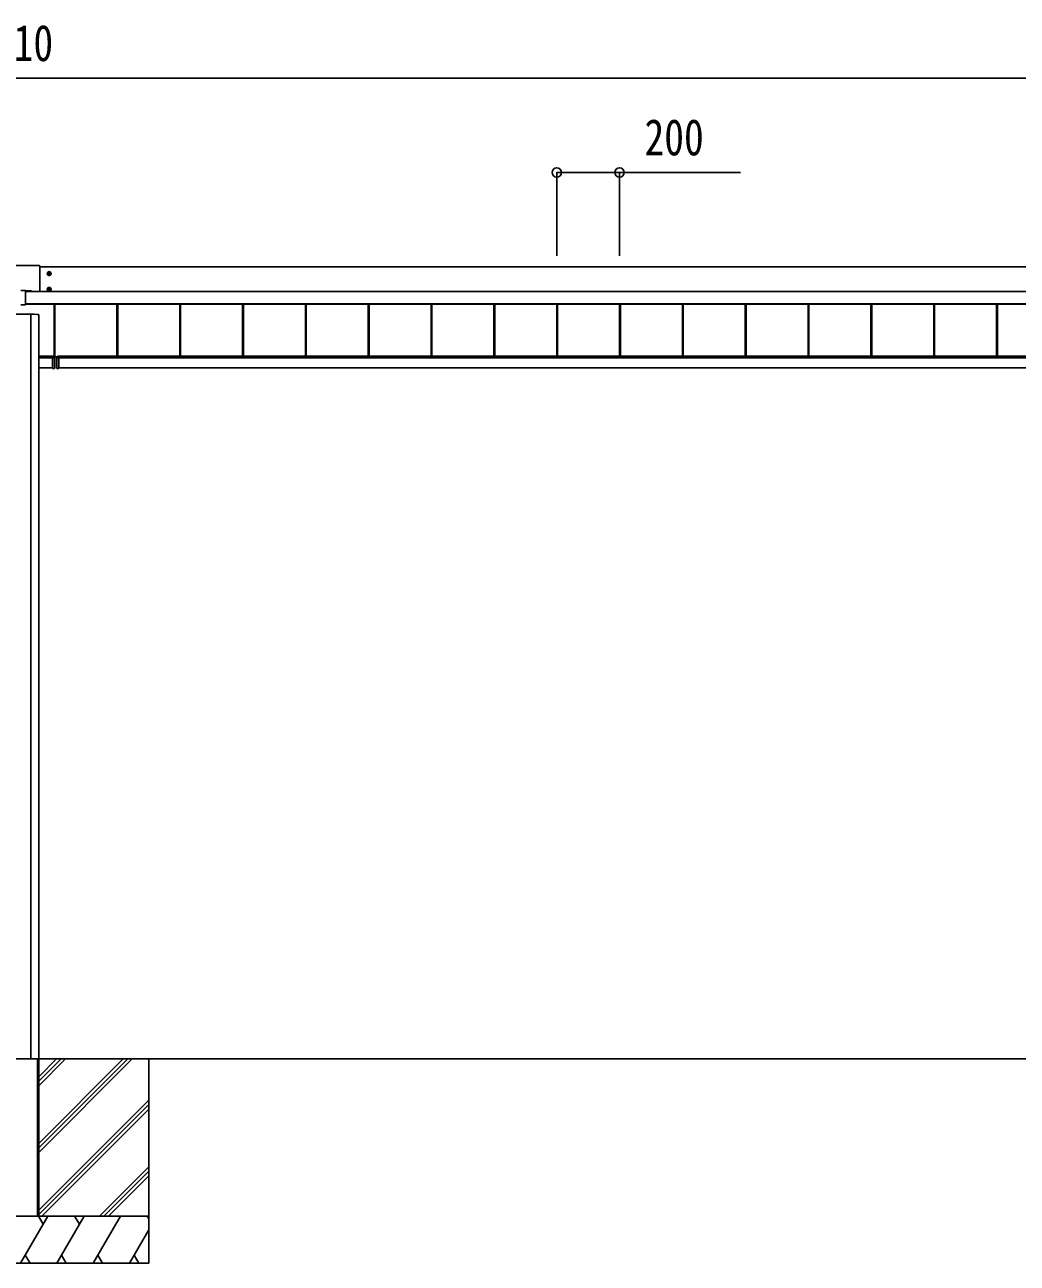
# Model space of a CAD drawing. Units: millimetres, scale not verified. Extents: x -14718 to 14718, y -10396 to 10396.
# Drawn here: x -6352 to -3193, y -7986 to -4045 of the extents above; entities that cross this region are included whole.
import ezdxf
from ezdxf.enums import TextEntityAlignment as Align

# ---------------------------------------------------------------- set-up
doc = ezdxf.new("R2010")
doc.units = ezdxf.units.MM
doc.header["$LTSCALE"] = 50
doc.layers.add('0-4_YKK_A1', color=4, linetype='Continuous')
doc.layers.add('0-5_YKK_D', color=6, linetype='Continuous')
doc.styles.add('ＭＳ ゴシック', font='')
doc.styles.get('ＭＳ ゴシック').set_extended_font_data('MS Gothic')

msp = doc.modelspace()

# ---------------------------------------------------------------- linework, layer by layer
at = {"layer": '0-4_YKK_A1'}
for p, q in [((-6305.43, -4810.95), (-6409.43, -4810.95)), ((-6304.43, -4811.95), (-6304.43, -4893.61)), ((-610.43, -4815.17), (-6304.43, -4815.17)), ((-6281.68, -4836.91), (-6267.18, -4836.91)), ((-6276.71, -4836.15), (-6277.43, -4836.15)), ((-6274.43, -4844.16), (-6274.43, -4829.66)), ((-6272.15, -4837.67), (-6271.43, -4837.67)), ((-6281.68, -4886.88), (-6267.18, -4886.88)), ((-6276.71, -4886.12), (-6277.43, -4886.12)), ((-6274.43, -4894.13), (-6274.43, -4879.63)), ((-6364.93, -4891.11), (-6349.93, -4891.11)), ((-6349.93, -4891.11), (-6349.93, -4936.25)), ((-6349.93, -4891.28), (-6330.93, -4891.28)), ((-6349.93, -4893.28), (-6330.93, -4893.28)), ((-458.93, -4893.61), (-6349.93, -4893.61)), ((-458.93, -4894.09), (-6349.93, -4894.09)), ((-6330.93, -4893.61), (-6330.93, -4891.28)), ((-6272.15, -4887.64), (-6271.43, -4887.64)), ((-6349.93, -4936.25), (-6364.93, -4936.25)), ((-458.93, -4933.06), (-6349.93, -4933.06)), ((-458.93, -4933.58), (-6349.93, -4933.58)), ((-6349.93, -4933.72), (-458.93, -4933.72)), ((-458.93, -4933.72), (-6349.93, -4933.72)), ((-6332.62, -4965.92), (-6332.62, -7336.3)), ((-6258.93, -4933.72), (-6258.93, -5101.51)), ((-6258.53, -4933.72), (-6258.53, -5101.51)), ((-6255.93, -4933.72), (-6255.93, -5101.51)), ((-6058.93, -4933.72), (-6058.93, -5099.95)), ((-6056.33, -4933.72), (-6056.33, -5099.95)), ((-6055.93, -4933.72), (-6055.93, -5099.95)), ((-5858.93, -4933.72), (-5858.93, -5099.95)), ((-5856.33, -4933.72), (-5856.33, -5099.95)), ((-5855.93, -4933.72), (-5855.93, -5099.95)), ((-5658.93, -4933.72), (-5658.93, -5099.95)), ((-5656.33, -4933.72), (-5656.33, -5099.95)), ((-5655.93, -4933.72), (-5655.93, -5099.95)), ((-5458.93, -4933.72), (-5458.93, -5099.95)), ((-5456.33, -4933.72), (-5456.33, -5099.95)), ((-5455.93, -4933.72), (-5455.93, -5099.95)), ((-5258.93, -4933.72), (-5258.93, -5099.95)), ((-5256.33, -4933.72), (-5256.33, -5099.95)), ((-5255.93, -4933.72), (-5255.93, -5099.95)), ((-5058.93, -4933.72), (-5058.93, -5099.95)), ((-5056.33, -4933.72), (-5056.33, -5099.95)), ((-5055.93, -4933.72), (-5055.93, -5099.95)), ((-4858.93, -4933.72), (-4858.93, -5099.95)), ((-4856.33, -4933.72), (-4856.33, -5099.95)), ((-4855.93, -4933.72), (-4855.93, -5099.95)), ((-4658.93, -4933.72), (-4658.93, -5099.95)), ((-4656.33, -4933.72), (-4656.33, -5099.95)), ((-4655.93, -4933.72), (-4655.93, -5099.95)), ((-4458.93, -4933.72), (-4458.93, -5099.95)), ((-4456.33, -4933.72), (-4456.33, -5099.95)), ((-4455.93, -4933.72), (-4455.93, -5099.95)), ((-4258.93, -4933.72), (-4258.93, -5099.95)), ((-4256.33, -4933.72), (-4256.33, -5099.95)), ((-4255.93, -4933.72), (-4255.93, -5099.95)), ((-4058.93, -4933.72), (-4058.93, -5099.95)), ((-4056.33, -4933.72), (-4056.33, -5099.95)), ((-4055.93, -4933.72), (-4055.93, -5099.95)), ((-3858.93, -4933.72), (-3858.93, -5099.95)), ((-3856.33, -4933.72), (-3856.33, -5099.95)), ((-3855.93, -4933.72), (-3855.93, -5099.95)), ((-3658.93, -4933.72), (-3658.93, -5099.95)), ((-3656.33, -4933.72), (-3656.33, -5099.95)), ((-3655.93, -4933.72), (-3655.93, -5099.95)), ((-3458.93, -4933.72), (-3458.93, -5099.95)), ((-3456.33, -4933.72), (-3456.33, -5099.95)), ((-3455.93, -4933.72), (-3455.93, -5099.95)), ((-3258.93, -4933.72), (-3258.93, -5099.95)), ((-3256.33, -4933.72), (-3256.33, -5099.95)), ((-3255.93, -4933.72), (-3255.93, -5099.95)), ((-6307.43, -4967.66), (-6307.43, -7332.3)), ((-6259.43, -5099.95), (-6307.43, -5099.95)), ((-6259.43, -5101.95), (-6307.43, -5101.95)), ((-6263.43, -5104.82), (-6307.43, -5104.82)), ((-6263.43, -5104.58), (-6263.43, -5104.78)), ((-6257.71, -5104.59), (-6263.43, -5104.58)), ((-6263.43, -5105.08), (-6257.23, -5105.09)), ((-6259.43, -5099.95), (-6259.43, -5104.59)), ((-6259.43, -5101.51), (-6247.43, -5101.51)), ((-6257.71, -5102.01), (-6257.71, -5104.59)), ((-6257.71, -5102.01), (-6257.43, -5102.01)), ((-6257.71, -5104.59), (-6257.43, -5104.59)), ((-6257.23, -5104.79), (-6257.23, -5104.79)), ((-6257.21, -5101.51), (-6256.93, -5101.51)), ((-6257.21, -5105.09), (-6256.93, -5105.09)), ((-6256.93, -5105.09), (-6256.93, -5101.51)), ((-6256.93, -5138.18), (-6256.93, -5105.09)), ((-6249.93, -5105.09), (-6249.93, -5101.51)), ((-6249.65, -5101.51), (-6249.93, -5101.51)), ((-6249.93, -5138.18), (-6249.93, -5105.09)), ((-6249.65, -5105.09), (-6249.93, -5105.09)), ((-6249.63, -5104.79), (-6249.63, -5104.79)), ((-6243.43, -5105.08), (-6249.63, -5105.09)), ((-6249.15, -5102.01), (-6249.43, -5102.01)), ((-6249.15, -5104.59), (-6249.43, -5104.59)), ((-6249.15, -5102.01), (-6249.15, -5104.59)), ((-6249.15, -5104.59), (-6243.43, -5104.58)), ((-607.43, -5099.95), (-6247.43, -5099.95)), ((-6247.43, -5099.95), (-6247.43, -5104.59)), ((-607.43, -5101.95), (-6247.43, -5101.95)), ((-6243.43, -5104.58), (-6243.43, -5104.78)), ((-607.43, -5104.82), (-6243.43, -5104.82)), ((-6263.43, -5136.3), (-6307.43, -5136.3)), ((-6263.43, -5138.86), (-6257.21, -5138.48)), ((-6263.43, -5138.56), (-6263.43, -5138.86)), ((-6256.93, -5138.18), (-6257.21, -5138.18)), ((-6249.93, -5138.18), (-6249.65, -5138.18)), ((-6243.43, -5138.86), (-6249.65, -5138.48)), ((-608.28, -5136.3), (-6243.43, -5136.3)), ((-6243.43, -5138.56), (-6243.43, -5138.86)), ((-12107.43, -7336.3), (-57.43, -7336.3)), ((-6407.13, -7336.3), (-6307.73, -7336.3)), ((-6311.43, -7336.3), (-6311.43, -7836.3)), ((-6309.93, -7336.3), (-6309.93, -7836.3)), ((-6307.43, -7332.3), (-6307.43, -7836.3)), ((-6307.43, -7336.3), (-6307.43, -7836.3)), ((-6307.43, -7421.3), (-6222.43, -7336.3)), ((-6307.43, -7407.16), (-6236.57, -7336.3)), ((-6307.43, -7393.01), (-6250.72, -7336.3)), ((-6307.43, -7633.43), (-6010.34, -7336.34)), ((-6307.43, -7619.29), (-6024.48, -7336.34)), ((-6307.43, -7605.15), (-6038.62, -7336.34)), ((-5957.43, -7336.3), (-5957.43, -7986.3)), ((-6307.43, -7817.28), (-5957.43, -7467.28)), ((-6307.43, -7831.42), (-5957.43, -7481.42)), ((-6298.17, -7836.3), (-5957.43, -7495.56)), ((-6114.32, -7836.3), (-5957.43, -7679.41)), ((-6100.18, -7836.3), (-5957.43, -7693.55)), ((-6086.04, -7836.3), (-5957.43, -7707.69)), ((-5957.43, -7836.3), (-6757.43, -7836.3)), ((-5957.43, -7836.3), (-6757.43, -7836.3)), ((-6407.43, -7836.3), (-6307.43, -7836.3)), ((-6365.44, -7986.3), (-6278.84, -7836.3)), ((-6293.84, -7862.28), (-6308.84, -7836.3)), ((-6249.97, -7986.3), (-6163.37, -7836.3)), ((-6178.37, -7862.28), (-6193.37, -7836.3)), ((-6134.5, -7986.3), (-6047.9, -7836.3)), ((-5957.43, -7844.96), (-5962.43, -7836.3)), ((-6019.03, -7986.3), (-5957.43, -7879.6)), ((-6350.44, -7960.32), (-6335.44, -7986.3)), ((-6234.98, -7960.32), (-6219.98, -7986.3)), ((-6119.5, -7960.32), (-6104.51, -7986.3)), ((-6004.03, -7960.32), (-5989.04, -7986.3)), ((-6757.43, -7986.3), (-5957.43, -7986.3))]:
    msp.add_line(p, q, dxfattribs=at)
for points in [[(-6274.43, -4831.14), (-6279.43, -4834.02), (-6279.43, -4839.8), (-6274.43, -4842.68), (-6269.43, -4839.8), (-6269.43, -4834.02)], [(-6274.43, -4881.11), (-6279.43, -4883.99), (-6279.43, -4889.77), (-6274.43, -4892.65), (-6269.43, -4889.77), (-6269.43, -4883.99)]]:
    msp.add_lwpolyline(points, close=True, dxfattribs=at)
for points in [[(-6277.43, -4836.15), (-6277.43, -4837.67), (-6276.71, -4837.67)], [(-6273.67, -4834.63), (-6273.67, -4833.91), (-6275.19, -4833.91), (-6275.19, -4834.63)], [(-6275.19, -4839.19), (-6275.19, -4839.91), (-6273.67, -4839.91), (-6273.67, -4839.19)], [(-6271.43, -4837.67), (-6271.43, -4836.15), (-6272.15, -4836.15)], [(-6277.43, -4886.12), (-6277.43, -4887.64), (-6276.71, -4887.64)], [(-6273.67, -4884.6), (-6273.67, -4883.88), (-6275.19, -4883.88), (-6275.19, -4884.6)], [(-6271.43, -4887.64), (-6271.43, -4886.12), (-6272.15, -4886.12)], [(-6275.19, -4889.16), (-6275.19, -4889.88), (-6273.67, -4889.88), (-6273.67, -4889.16)], [(-6257.25, -5104.79), (-6263.43, -5104.78), (-6263.43, -5105.08), (-6263.43, -5138.56)], [(-6257.21, -5105.09), (-6257.21, -5138.18), (-6263.43, -5138.56)], [(-6257.43, -5104.61), (-6257.43, -5104.59), (-6257.43, -5102.01)], [(-6257.23, -5104.79), (-6257.23, -5104.79), (-6257.24, -5104.79)], [(-6249.65, -5105.09), (-6249.65, -5138.18), (-6243.43, -5138.56)], [(-6249.63, -5104.79), (-6249.63, -5104.79), (-6249.62, -5104.79)], [(-6249.61, -5104.79), (-6243.43, -5104.78), (-6243.43, -5105.08), (-6243.43, -5138.56)], [(-6249.43, -5104.61), (-6249.43, -5104.59), (-6249.43, -5102.01)], [(-6407.13, -7336.3), (-6307.73, -7336.3), (-6307.43, -7336.3)]]:
    msp.add_lwpolyline(points, dxfattribs=at)
for centre, radius in [((-6274.43, -4836.91), 6.25), ((-6274.43, -4836.91), 5), ((-6274.43, -4886.88), 6.25), ((-6274.43, -4886.88), 5)]:
    msp.add_circle(centre, radius, dxfattribs=at)
for centre, radius, start, end in [((-6305.43, -4811.95), 1, 0.01746, 90.01745), ((-6274.43, -4836.91), 5.58, 153.74848, 206.25152), ((-6274.43, -4836.91), 5.58, 93.74848, 146.25152), ((-6274.43, -4836.91), 5.58, 213.74848, 266.25152), ((-6276.71, -4834.63), 1.52, 270, 0), ((-6276.71, -4839.19), 1.52, 0, 90), ((-6274.43, -4836.91), 5.58, 33.74848, 86.25152), ((-6274.43, -4836.91), 5.58, 273.74848, 326.25152), ((-6272.15, -4834.63), 1.52, 180, 270), ((-6272.15, -4839.19), 1.52, 90, 180), ((-6274.43, -4836.91), 5.58, 333.74848, 26.25152), ((-6274.43, -4886.88), 5.58, 153.74848, 206.25152), ((-6274.43, -4886.88), 5.58, 93.74848, 146.25152), ((-6276.71, -4884.6), 1.52, 270, 0), ((-6274.43, -4886.88), 5.58, 33.74848, 86.25152), ((-6272.15, -4884.6), 1.52, 180, 270), ((-6274.43, -4886.88), 5.58, 333.74848, 26.25152), ((-6274.43, -4886.88), 5.58, 213.74848, 266.25152), ((-6276.71, -4889.16), 1.52, 0, 90), ((-6274.43, -4886.88), 5.58, 273.74848, 326.25152), ((-6272.15, -4889.16), 1.52, 90, 180), ((-6257.64, -5106.58), 1.98, 83.79926, 91.95127), ((-6257.25, -5105.09), 0.3, 87.77338, 89.77816), ((-6257.25, -5104.94), 0.141, 85.77463, 89.9759), ((-6258.48, -5105.02), 1.25, 356.45735, 10.27369), ((-6258.44, -5104.97), 1.21, 354.17006, 8.37745), ((-6258.56, -5101.58), 1.35, 350.09675, 2.91202), ((-6257.23, -5101.51), 0.3, 269.98255, 359.98254), ((-6257.23, -5105.09), 0.3, 0, 89.87763), ((-6258.43, -5105.02), 1.22, 356.27163, 10.47203), ((-6249.63, -5101.51), 0.3, 180.01746, 270.01745), ((-6249.63, -5105.09), 0.3, 90.12237, 180), ((-6248.44, -5105.02), 1.22, 169.52797, 183.72837), ((-6248.3, -5101.58), 1.35, 177.08798, 189.90325), ((-6248.42, -5104.97), 1.21, 171.62255, 185.82994), ((-6248.38, -5105.02), 1.25, 169.72631, 183.54265), ((-6249.61, -5105.09), 0.3, 90.22184, 92.22662), ((-6249.61, -5104.94), 0.141, 90.0241, 94.22537), ((-6249.22, -5106.58), 1.98, 88.04873, 96.20074), ((-6257.23, -5138.18), 0.3, 273.5, 0), ((-6258.44, -5138.33), 1.24, 353.06854, 6.93146), ((-6249.63, -5138.18), 0.3, 180, 266.5), ((-6248.42, -5138.33), 1.24, 173.06854, 186.93146)]:
    msp.add_arc(centre, radius, start, end, dxfattribs=at)
for centre, major_axis, ratio, start_param, end_param in [((-6357.43, -4967.66), (50, 0), 0.04, 6.2831853, 9.424778), ((-6257.21, -5102.01), (-0.301, 0.4), 0.997782, 5.6362522, 7.2070486), ((-6257.73, -5104.59), (-0.001, 0.2), 0.09157, 4.6769241, 4.7117655), ((-6257.23, -5104.59), (0.482, 0.007), 0.414889, 3.1353871, 4.6694768), ((-6257.23, -5102.01), (-0.108, 0.169), 0.994155, 5.7105836, 7.28138), ((-6257.23, -5104.59), (0.145, 0.15), 0.921201, 2.3804184, 3.9145081), ((-6257.21, -5104.59), (-0.301, 0.4), 0.997782, 2.4579529, 2.4946596), ((-6249.65, -5102.01), (0.301, 0.4), 0.997782, 5.3593221, 6.9301184), ((-6249.65, -5104.59), (0.301, 0.4), 0.997782, 3.7885257, 3.8252324), ((-6249.63, -5102.01), (0.108, 0.169), 0.994155, 5.2849907, 6.855787), ((-6249.63, -5104.59), (-0.145, 0.15), 0.921201, 2.3686772, 3.9027669), ((-6249.63, -5104.59), (-0.482, 0.007), 0.414889, 1.6137085, 3.1477982), ((-6249.13, -5104.59), (0.001, 0.2), 0.09157, 1.5714198, 1.6062613)]:
    msp.add_ellipse(centre, major_axis=major_axis, ratio=ratio, start_param=start_param, end_param=end_param, dxfattribs=at)
at = {"layer": '0-5_YKK_D'}
for p, q in [((-12087.43, -4215.17), (-627.43, -4215.17)), ((-4658.93, -4780.01), (-4658.93, -4514.17)), ((-4458.93, -4780.01), (-4458.93, -4514.17))]:
    msp.add_line(p, q, dxfattribs=at)
msp.add_lwpolyline([(-4658.93, -4515.17), (-4458.93, -4515.17), (-4073.83, -4515.17)], dxfattribs=at)
for centre in [(-4658.93, -4515.17), (-4458.93, -4515.17)]:
    msp.add_circle(centre, 14.88, dxfattribs=at)

# ---------------------------------------------------------------- texts
at = {"layer": '0-5_YKK_D', "style": 'ＭＳ ゴシック', "width": 0.8}
for s, p in [('D=11810', (-6701.83, -4195.17)), ('200', (-4379.43, -4495.17))]:
    msp.add_text(s, height=115.5, dxfattribs=at).set_placement(p, align=Align.BOTTOM_LEFT)

doc.saveas('drawing.dxf')
